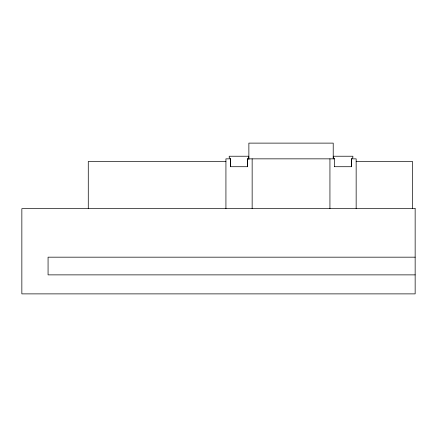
<?xml version="1.0" encoding="UTF-8"?>
<svg xmlns="http://www.w3.org/2000/svg" width="437" height="437" viewBox="0 0 437 437"><rect width="100%" height="100%" fill="white"/><g stroke="black" fill="none" stroke-linecap="round" stroke-linejoin="round"><path stroke-width="0.66" d="M248.872 157.538L247.56 158.85L247.56 166.715M248.872 156.227L229.207 156.227L229.207 157.538L230.518 158.85L230.518 166.715M333.213 156.227L352.877 156.227L352.877 157.538L351.567 158.85L351.567 166.715M225.929 161.472L88.274 161.472L88.274 208.668M356.155 161.472L412.528 161.472L412.528 208.668M334.458 166.715L351.632 166.715L351.632 158.85L356.155 158.85L356.155 208.668M415.15 257.175L48.07 257.175L48.07 274.873L415.15 274.873M333.213 157.538L334.524 158.85M334.524 166.715L334.458 158.85L247.626 158.85L247.626 166.715L230.452 166.715L230.452 158.85L225.929 158.85L225.929 208.668M333.213 158.85L333.213 143.118L248.872 143.118L248.872 159.587M329.935 158.85L329.935 208.668M252.149 158.85L252.149 208.668M415.15 208.668L21.85 208.668L21.85 293.882L415.15 293.882L415.15 208.668"/></g></svg>
